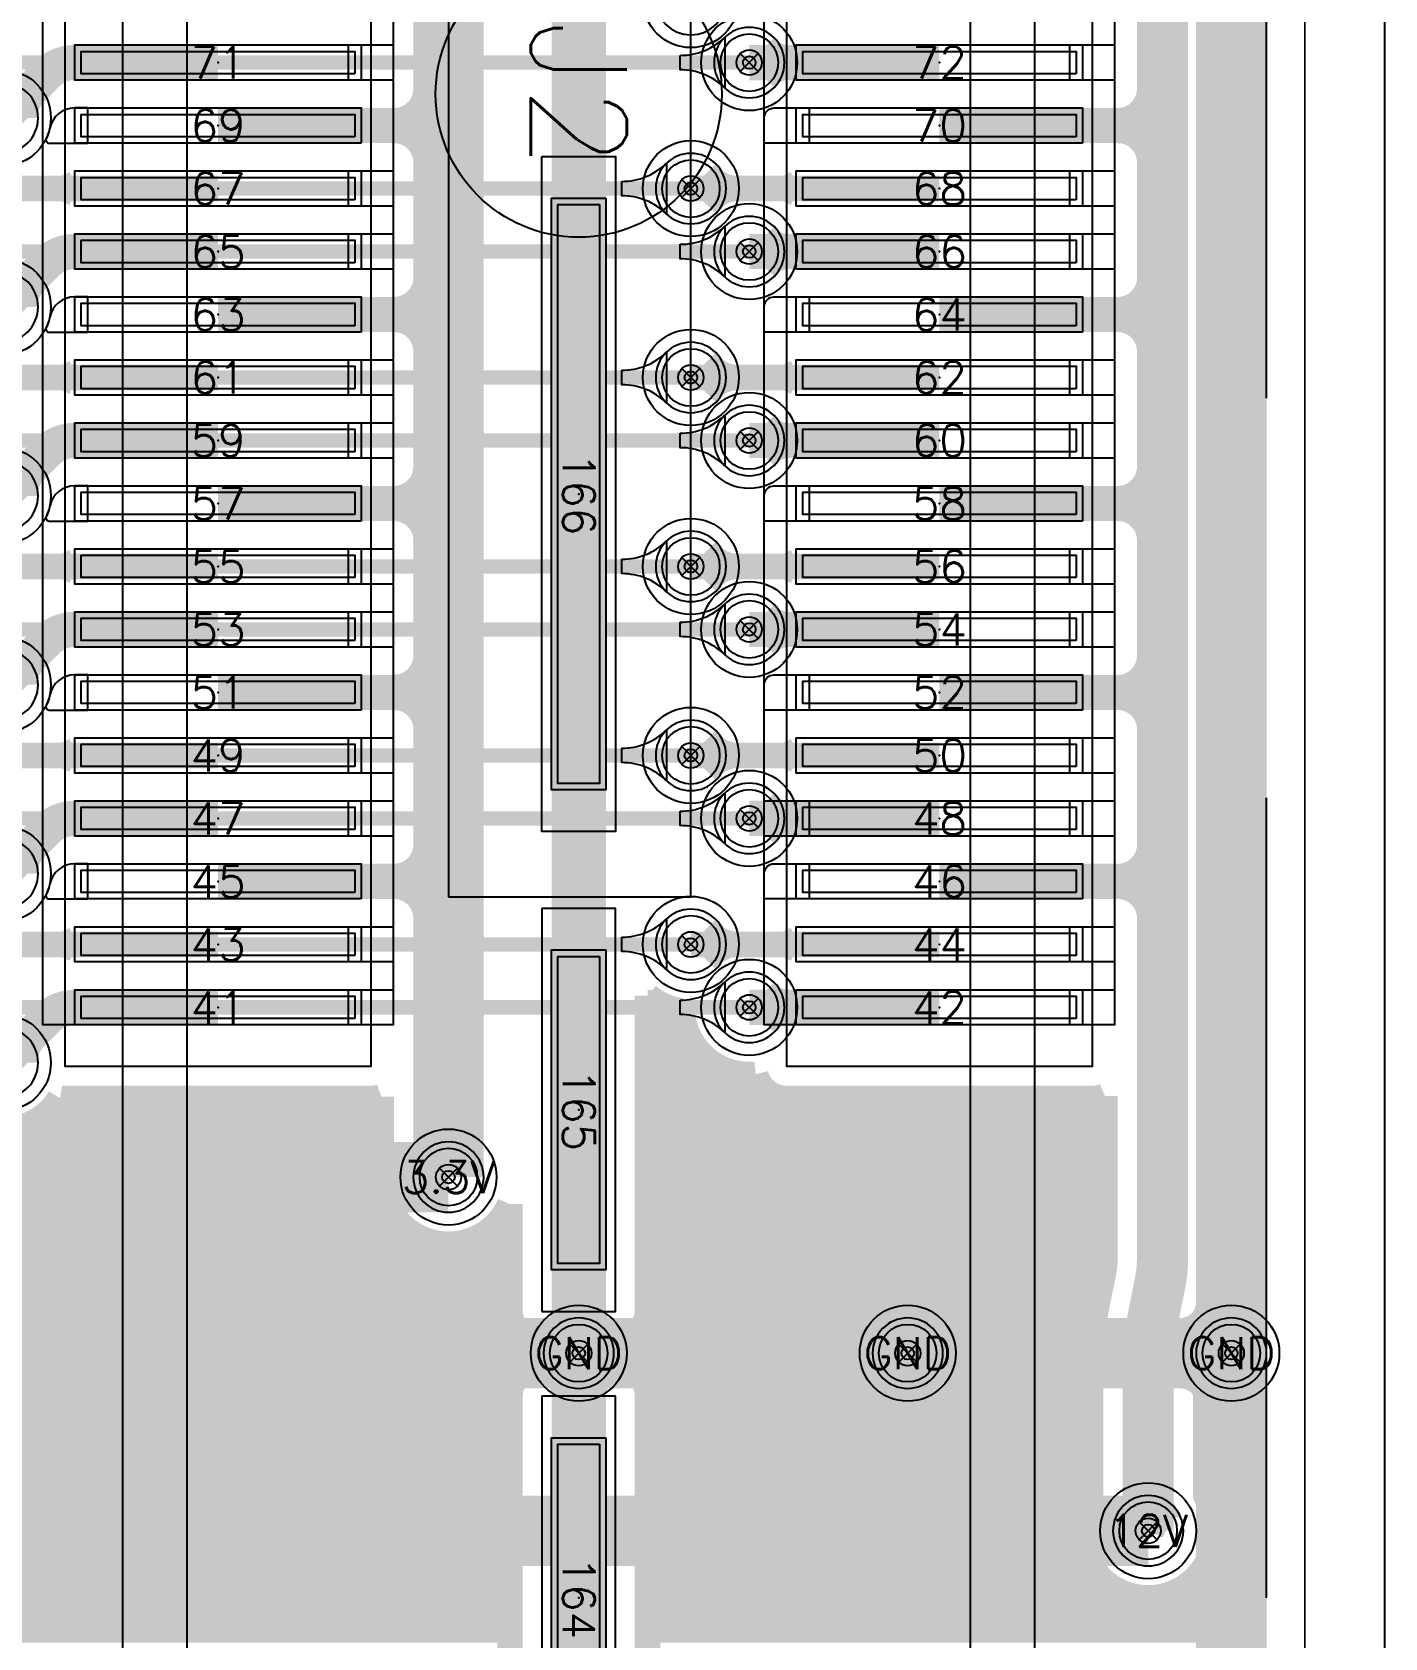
# Model space of a CAD drawing. Header units: inches. Extents: x -0.61 to 6.05, y -1.38 to 3.07.
# Drawn here: x 1.602 to 2.025, y 0.768 to 1.269 of the extents above; entities that cross this region are included whole.
import ezdxf
from ezdxf.enums import TextEntityAlignment as Align

# ---------------------------------------------------------------- set-up
doc = ezdxf.new("R2010")
doc.units = ezdxf.units.IN
doc.header["$MEASUREMENT"] = 0
for name, pattern in [('DASHED2', [0.375, 0.25, -0.125]), ('FILLPOLY', [101, 100, 1]), ('FILLPOLYEX', [101, 100, 1]), ('FILLPOLYIN', [101, 100, 1])]:
    doc.linetypes.add(name, pattern=pattern)
for name, color, linetype in [('COM-FS', 7, 'Continuous'), ('DCP', 2, 'Continuous'), ('FAB', 5, 'Continuous'), ('GE-FS', 5, 'Continuous'), ('GP-FS', 5, 'Continuous'), ('guide_4mil', 7, 'Continuous'), ('HOL', 3, 'Continuous'), ('KO-FS', 7, 'Continuous'), ('LND-FS', 5, 'Continuous'), ('MSK-FS', 6, 'Continuous'), ('NET', 7, 'Continuous'), ('NUM-FS', 7, 'Continuous'), ('PAD-CM', 14, 'Continuous'), ('PCB', 6, 'Continuous'), ('POP-CM', 5, 'Continuous'), ('POP_OUTLINE', 7, 'Continuous'), ('PST-FS', 30, 'Continuous'), ('REF-FS', 7, 'Continuous'), ('scratch', 252, 'DASHED2'), ('STF-01-NS', 30, 'Continuous'), ('TEA-FS', 143, 'Continuous'), ('TEA-NS', 13, 'Continuous'), ('TIE-FS', 5, 'Continuous'), ('TRA-FS', 5, 'Continuous'), ('TRA-NS', 1, 'Continuous'), ('VIA', 7, 'Continuous')]:
    doc.layers.add(name, color=color, linetype=linetype)
doc.styles.get("Standard").update_dxf_attribs({"font": 'romans.shx'})

# ---------------------------------------------------------------- blocks, each defined once
blk = doc.blocks.new('LND-FS-4-D0895-D011')
at = {"layer": 'LND-FS', "linetype": 'Continuous'}
blk.add_lwpolyline([(-0.04475, -0.0055), (0.04475, -0.0055), (0.04475, 0.0055), (-0.04475, 0.0055)], close=True, dxfattribs=at)
blk.add_point((0, 0), dxfattribs=at)
at = {"layer": 'PST-FS', "linetype": 'Continuous'}
blk.add_lwpolyline([(-0.04275, -0.0035), (0.04275, -0.0035), (0.04275, 0.0035), (-0.04275, 0.0035)], close=True, dxfattribs=at)
blk = doc.blocks.new('LND-FS-4-D185-D017')
at = {"layer": 'LND-FS', "linetype": 'Continuous'}
blk.add_lwpolyline([(-0.0925, -0.0085), (0.0925, -0.0085), (0.0925, 0.0085), (-0.0925, 0.0085)], close=True, dxfattribs=at)
blk.add_point((0, 0), dxfattribs=at)
at = {"layer": 'PST-FS', "linetype": 'Continuous'}
blk.add_lwpolyline([(-0.0905, -0.0065), (0.0905, -0.0065), (0.0905, 0.0065), (-0.0905, 0.0065)], close=True, dxfattribs=at)
blk = doc.blocks.new('LND-FS-4-D1-D017')
at = {"layer": 'LND-FS', "linetype": 'Continuous'}
blk.add_lwpolyline([(-0.05, -0.0085), (0.05, -0.0085), (0.05, 0.0085), (-0.05, 0.0085)], close=True, dxfattribs=at)
blk.add_point((0, 0), dxfattribs=at)
at = {"layer": 'PST-FS', "linetype": 'Continuous'}
blk.add_lwpolyline([(-0.048, -0.0065), (0.048, -0.0065), (0.048, 0.0065), (-0.048, 0.0065)], close=True, dxfattribs=at)
blk = doc.blocks.new('PIN-FS-V')
at = {"layer": 'NUM-FS', "linetype": 'Continuous'}
blk.add_attdef('PIN', text='', height=0.03, dxfattribs=at).set_placement((0, 0), align=Align.MIDDLE)
blk = doc.blocks.new('ASP-122953-01-FS')
at = {"layer": 'COM-FS'}
blk.add_lwpolyline([(-1.20625, 0.1425), (1.20625, 0.1425), (1.20625, -0.1425), (-1.20625, -0.1425), (-1.20625, 0.1425)], dxfattribs=at)
blk.add_lwpolyline([(-1.18625, -0.1225), (1.18625, -0.1225), (1.18625, 0.0725), (1.13625, 0.1225), (-1.13625, 0.1225), (-1.18625, 0.0725)], close=True, dxfattribs=at)
at = {"layer": 'DCP'}
blk.add_circle((0, 0), 0.04473, dxfattribs=at)
at = {"layer": 'MSK-FS'}
for points in [[(-0.30393, 0.065), (-0.30393, 0.1605), (0.30393, 0.1605), (0.30393, 0.065)], [(0.0195, -0.0115), (0.0195, 0.0115), (0.2305, 0.0115), (0.2305, -0.0115)], [(0.3805, -0.0115), (0.3805, 0.0115), (0.2545, 0.0115), (0.2545, -0.0115)], [(0.533, -0.0115), (0.533, 0.0115), (0.407, 0.0115), (0.407, -0.0115)], [(-0.30393, -0.1605), (-0.30393, -0.065), (0.30393, -0.065), (0.30393, -0.1605)]]:
    blk.add_lwpolyline(points, close=True, dxfattribs=at)
at = {"layer": 'LND-FS', "xscale": -1}
for name, p, rotation in [('LND-FS-4-D0895-D011', (-0.00984, 0.11275), 90), ('LND-FS-4-D0895-D011', (0.00984, 0.11275), 90), ('LND-FS-4-D0895-D011', (0.02953, 0.11275), 90), ('LND-FS-4-D0895-D011', (0.04921, 0.11275), 90), ('LND-FS-4-D0895-D011', (0.0689, 0.11275), 90), ('LND-FS-4-D0895-D011', (0.08858, 0.11275), 90), ('LND-FS-4-D0895-D011', (0.10827, 0.11275), 90), ('LND-FS-4-D0895-D011', (0.12795, 0.11275), 90), ('LND-FS-4-D0895-D011', (0.14764, 0.11275), 90), ('LND-FS-4-D0895-D011', (0.16732, 0.11275), 90), ('LND-FS-4-D0895-D011', (0.18701, 0.11275), 90), ('LND-FS-4-D0895-D011', (0.20669, 0.11275), 90), ('LND-FS-4-D0895-D011', (0.22638, 0.11275), 90), ('LND-FS-4-D0895-D011', (0.24606, 0.11275), 90), ('LND-FS-4-D0895-D011', (0.26575, 0.11275), 90), ('LND-FS-4-D0895-D011', (0.28543, 0.11275), 90), ('LND-FS-4-D185-D017', (0.125, 0), 180), ('LND-FS-4-D1-D017', (0.3175, 0), 180), ('LND-FS-4-D1-D017', (0.47, 0), 180), ('LND-FS-4-D0895-D011', (-0.00984, -0.11275), 90), ('LND-FS-4-D0895-D011', (0.00984, -0.11275), 90), ('LND-FS-4-D0895-D011', (0.02953, -0.11275), 90), ('LND-FS-4-D0895-D011', (0.04921, -0.11275), 90), ('LND-FS-4-D0895-D011', (0.0689, -0.11275), 90), ('LND-FS-4-D0895-D011', (0.08858, -0.11275), 90), ('LND-FS-4-D0895-D011', (0.10827, -0.11275), 90), ('LND-FS-4-D0895-D011', (0.12795, -0.11275), 90), ('LND-FS-4-D0895-D011', (0.14764, -0.11275), 90), ('LND-FS-4-D0895-D011', (0.16732, -0.11275), 90), ('LND-FS-4-D0895-D011', (0.18701, -0.11275), 90), ('LND-FS-4-D0895-D011', (0.20669, -0.11275), 90), ('LND-FS-4-D0895-D011', (0.22638, -0.11275), 90), ('LND-FS-4-D0895-D011', (0.24606, -0.11275), 90), ('LND-FS-4-D0895-D011', (0.26575, -0.11275), 90), ('LND-FS-4-D0895-D011', (0.28543, -0.11275), 90)]:
    blk.add_blockref(name, p, dxfattribs=dict(at, rotation=rotation))
at = {"layer": 'NUM-FS'}
ref = blk.add_blockref('PIN-FS-V', (0.0689, 0.11275), dxfattribs=dict(at, xscale=-1, rotation=270))
ref.add_attrib('PIN', '64', dxfattribs={"height": 0.01, "rotation": 90}).set_placement((0.0689, 0.11275), align=Align.MIDDLE)
ref = blk.add_blockref('PIN-FS-V', (0.16732, 0.11275), dxfattribs=dict(at, xscale=-1, rotation=270))
ref.add_attrib('PIN', '54', dxfattribs={"height": 0.01, "rotation": 90}).set_placement((0.16732, 0.11275), align=Align.MIDDLE)
ref = blk.add_blockref('PIN-FS-V', (0.26575, 0.11275), dxfattribs=dict(at, xscale=-1, rotation=270))
ref.add_attrib('PIN', '44', dxfattribs={"height": 0.01, "rotation": 90}).set_placement((0.26575, 0.11275), align=Align.MIDDLE)
ref = blk.add_blockref('PIN-FS-V', (-0.00984, 0.11275), dxfattribs=dict(at, xscale=-1, rotation=270))
ref.add_attrib('PIN', '72', dxfattribs={"height": 0.01, "rotation": 90}).set_placement((-0.00984, 0.11275), align=Align.MIDDLE)
ref = blk.add_blockref('PIN-FS-V', (0.00984, 0.11275), dxfattribs=dict(at, xscale=-1, rotation=270))
ref.add_attrib('PIN', '70', dxfattribs={"height": 0.01, "rotation": 90}).set_placement((0.00984, 0.11275), align=Align.MIDDLE)
ref = blk.add_blockref('PIN-FS-V', (0.02953, 0.11275), dxfattribs=dict(at, xscale=-1, rotation=270))
ref.add_attrib('PIN', '68', dxfattribs={"height": 0.01, "rotation": 90}).set_placement((0.02953, 0.11275), align=Align.MIDDLE)
ref = blk.add_blockref('PIN-FS-V', (0.04921, 0.11275), dxfattribs=dict(at, xscale=-1, rotation=270))
ref.add_attrib('PIN', '66', dxfattribs={"height": 0.01, "rotation": 90}).set_placement((0.04921, 0.11275), align=Align.MIDDLE)
ref = blk.add_blockref('PIN-FS-V', (0.08858, 0.11275), dxfattribs=dict(at, xscale=-1, rotation=270))
ref.add_attrib('PIN', '62', dxfattribs={"height": 0.01, "rotation": 90}).set_placement((0.08858, 0.11275), align=Align.MIDDLE)
ref = blk.add_blockref('PIN-FS-V', (0.10827, 0.11275), dxfattribs=dict(at, xscale=-1, rotation=270))
ref.add_attrib('PIN', '60', dxfattribs={"height": 0.01, "rotation": 90}).set_placement((0.10827, 0.11275), align=Align.MIDDLE)
ref = blk.add_blockref('PIN-FS-V', (0.12795, 0.11275), dxfattribs=dict(at, xscale=-1, rotation=270))
ref.add_attrib('PIN', '58', dxfattribs={"height": 0.01, "rotation": 90}).set_placement((0.12795, 0.11275), align=Align.MIDDLE)
ref = blk.add_blockref('PIN-FS-V', (0.14764, 0.11275), dxfattribs=dict(at, xscale=-1, rotation=270))
ref.add_attrib('PIN', '56', dxfattribs={"height": 0.01, "rotation": 90}).set_placement((0.14764, 0.11275), align=Align.MIDDLE)
ref = blk.add_blockref('PIN-FS-V', (0.18701, 0.11275), dxfattribs=dict(at, xscale=-1, rotation=270))
ref.add_attrib('PIN', '52', dxfattribs={"height": 0.01, "rotation": 90}).set_placement((0.18701, 0.11275), align=Align.MIDDLE)
ref = blk.add_blockref('PIN-FS-V', (0.20669, 0.11275), dxfattribs=dict(at, xscale=-1, rotation=270))
ref.add_attrib('PIN', '50', dxfattribs={"height": 0.01, "rotation": 90}).set_placement((0.20669, 0.11275), align=Align.MIDDLE)
ref = blk.add_blockref('PIN-FS-V', (0.22638, 0.11275), dxfattribs=dict(at, xscale=-1, rotation=270))
ref.add_attrib('PIN', '48', dxfattribs={"height": 0.01, "rotation": 90}).set_placement((0.22638, 0.11275), align=Align.MIDDLE)
ref = blk.add_blockref('PIN-FS-V', (0.24606, 0.11275), dxfattribs=dict(at, xscale=-1, rotation=270))
ref.add_attrib('PIN', '46', dxfattribs={"height": 0.01, "rotation": 90}).set_placement((0.24606, 0.11275), align=Align.MIDDLE)
ref = blk.add_blockref('PIN-FS-V', (0.28543, 0.11275), dxfattribs=dict(at, xscale=-1, rotation=270))
ref.add_attrib('PIN', '42', dxfattribs={"height": 0.01, "rotation": 90}).set_placement((0.28543, 0.11275), align=Align.MIDDLE)
ref = blk.add_blockref('PIN-FS-V', (0.125, 0), dxfattribs=dict(at, xscale=-1))
ref.add_attrib('PIN', '166', dxfattribs={"height": 0.01}).set_placement((0.125, 0), align=Align.MIDDLE)
ref = blk.add_blockref('PIN-FS-V', (0.3175, 0), dxfattribs=dict(at, xscale=-1))
ref.add_attrib('PIN', '165', dxfattribs={"height": 0.01}).set_placement((0.3175, 0), align=Align.MIDDLE)
ref = blk.add_blockref('PIN-FS-V', (0.47, 0), dxfattribs=dict(at, xscale=-1))
ref.add_attrib('PIN', '164', dxfattribs={"height": 0.01}).set_placement((0.47, 0), align=Align.MIDDLE)
ref = blk.add_blockref('PIN-FS-V', (-0.00984, -0.11275), dxfattribs=dict(at, xscale=-1, rotation=270))
ref.add_attrib('PIN', '71', dxfattribs={"height": 0.01, "rotation": 90}).set_placement((-0.00984, -0.11275), align=Align.MIDDLE)
ref = blk.add_blockref('PIN-FS-V', (0.00984, -0.11275), dxfattribs=dict(at, xscale=-1, rotation=270))
ref.add_attrib('PIN', '69', dxfattribs={"height": 0.01, "rotation": 90}).set_placement((0.00984, -0.11275), align=Align.MIDDLE)
ref = blk.add_blockref('PIN-FS-V', (0.02953, -0.11275), dxfattribs=dict(at, xscale=-1, rotation=270))
ref.add_attrib('PIN', '67', dxfattribs={"height": 0.01, "rotation": 90}).set_placement((0.02953, -0.11275), align=Align.MIDDLE)
ref = blk.add_blockref('PIN-FS-V', (0.04921, -0.11275), dxfattribs=dict(at, xscale=-1, rotation=270))
ref.add_attrib('PIN', '65', dxfattribs={"height": 0.01, "rotation": 90}).set_placement((0.04921, -0.11275), align=Align.MIDDLE)
ref = blk.add_blockref('PIN-FS-V', (0.0689, -0.11275), dxfattribs=dict(at, xscale=-1, rotation=270))
ref.add_attrib('PIN', '63', dxfattribs={"height": 0.01, "rotation": 90}).set_placement((0.0689, -0.11275), align=Align.MIDDLE)
ref = blk.add_blockref('PIN-FS-V', (0.08858, -0.11275), dxfattribs=dict(at, xscale=-1, rotation=270))
ref.add_attrib('PIN', '61', dxfattribs={"height": 0.01, "rotation": 90}).set_placement((0.08858, -0.11275), align=Align.MIDDLE)
ref = blk.add_blockref('PIN-FS-V', (0.10827, -0.11275), dxfattribs=dict(at, xscale=-1, rotation=270))
ref.add_attrib('PIN', '59', dxfattribs={"height": 0.01, "rotation": 90}).set_placement((0.10827, -0.11275), align=Align.MIDDLE)
ref = blk.add_blockref('PIN-FS-V', (0.12795, -0.11275), dxfattribs=dict(at, xscale=-1, rotation=270))
ref.add_attrib('PIN', '57', dxfattribs={"height": 0.01, "rotation": 90}).set_placement((0.12795, -0.11275), align=Align.MIDDLE)
ref = blk.add_blockref('PIN-FS-V', (0.14764, -0.11275), dxfattribs=dict(at, xscale=-1, rotation=270))
ref.add_attrib('PIN', '55', dxfattribs={"height": 0.01, "rotation": 90}).set_placement((0.14764, -0.11275), align=Align.MIDDLE)
ref = blk.add_blockref('PIN-FS-V', (0.16732, -0.11275), dxfattribs=dict(at, xscale=-1, rotation=270))
ref.add_attrib('PIN', '53', dxfattribs={"height": 0.01, "rotation": 90}).set_placement((0.16732, -0.11275), align=Align.MIDDLE)
ref = blk.add_blockref('PIN-FS-V', (0.18701, -0.11275), dxfattribs=dict(at, xscale=-1, rotation=270))
ref.add_attrib('PIN', '51', dxfattribs={"height": 0.01, "rotation": 90}).set_placement((0.18701, -0.11275), align=Align.MIDDLE)
ref = blk.add_blockref('PIN-FS-V', (0.20669, -0.11275), dxfattribs=dict(at, xscale=-1, rotation=270))
ref.add_attrib('PIN', '49', dxfattribs={"height": 0.01, "rotation": 90}).set_placement((0.20669, -0.11275), align=Align.MIDDLE)
ref = blk.add_blockref('PIN-FS-V', (0.22638, -0.11275), dxfattribs=dict(at, xscale=-1, rotation=270))
ref.add_attrib('PIN', '47', dxfattribs={"height": 0.01, "rotation": 90}).set_placement((0.22638, -0.11275), align=Align.MIDDLE)
ref = blk.add_blockref('PIN-FS-V', (0.24606, -0.11275), dxfattribs=dict(at, xscale=-1, rotation=270))
ref.add_attrib('PIN', '45', dxfattribs={"height": 0.01, "rotation": 90}).set_placement((0.24606, -0.11275), align=Align.MIDDLE)
ref = blk.add_blockref('PIN-FS-V', (0.26575, -0.11275), dxfattribs=dict(at, xscale=-1, rotation=270))
ref.add_attrib('PIN', '43', dxfattribs={"height": 0.01, "rotation": 90}).set_placement((0.26575, -0.11275), align=Align.MIDDLE)
ref = blk.add_blockref('PIN-FS-V', (0.28543, -0.11275), dxfattribs=dict(at, xscale=-1, rotation=270))
ref.add_attrib('PIN', '41', dxfattribs={"height": 0.01, "rotation": 90}).set_placement((0.28543, -0.11275), align=Align.MIDDLE)
at = {"layer": 'REF-FS'}
blk.add_attdef('REF', text='', height=0.03, dxfattribs=at).set_placement((0, 0), align=Align.MIDDLE)
blk = doc.blocks.new('PAD-CM-0-D022')
at = {"layer": 'PAD-CM', "linetype": 'Continuous'}
blk.add_lwpolyline([(-0.011, 0, 1), (0.011, 0, 1)], format="xyb", close=True, dxfattribs=at)
blk.add_point((0, 0), dxfattribs=at)
blk = doc.blocks.new('HOL-D0079')
at = {"layer": 'HOL', "linetype": 'Continuous'}
blk.add_circle((0, 0), 0.00395, dxfattribs=at)
blk = doc.blocks.new('VIA-D0079-D022')
at = {"layer": 'guide_4mil', "linetype": 'Continuous'}
blk.add_circle((0, 0), 0.015, dxfattribs=at)
at = {"layer": 'HOL', "linetype": 'Continuous'}
blk.add_blockref('HOL-D0079', (0, 0), dxfattribs=at)
at = {"layer": 'PAD-CM', "linetype": 'Continuous'}
blk.add_blockref('PAD-CM-0-D022', (0, 0), dxfattribs=at)
at = {"layer": 'NET', "linetype": 'Continuous'}
blk.add_attdef('NET', text='', height=0.02, dxfattribs=at).set_placement((0, 0), align=Align.MIDDLE)
blk = doc.blocks.new('TEA-FS-D007-90D-D008-D011')
at = {"layer": 'TEA-FS', "const_width": 0.008}
for points in [[(0.00495, 0.00495), (0.00668, 0.00322, 0.198912), (0.01446, 0)], [(0.00495, -0.00495), (0.00668, -0.00322, -0.198912), (0.01446, 0)]]:
    blk.add_lwpolyline(points, format="xyb", dxfattribs=at)
blk = doc.blocks.new('TEA-FS-D0055-90D-D011-D011')
at = {"layer": 'TEA-FS', "const_width": 0.011}
for points in [[(0.00389, 0.00389), (0.00456, 0.00322, 0.198912), (0.01233, 0)], [(0.00389, -0.00389), (0.00456, -0.00322, -0.198912), (0.01233, 0)]]:
    blk.add_lwpolyline(points, format="xyb", dxfattribs=at)
blk = doc.blocks.new('TEA-FS-D00165-50D-D008-D0056')
at = {"layer": 'TEA-FS', "const_width": 0.008}
for points in [[(0.0007, 0.0015), (0.00278, 0.00053, 0.109518), (0.00517, 0)], [(0.0007, -0.0015), (0.00278, -0.00053, -0.109518), (0.00517, 0)]]:
    blk.add_lwpolyline(points, format="xyb", dxfattribs=at)
blk = doc.blocks.new('EXT_10')
at = {"layer": 'TRA-FS'}
blk.add_lwpolyline([(0, 0.0055), (0.014, 0.0055), (0.014, -0.0055), (0, -0.0055)], close=True, dxfattribs=at)
blk = doc.blocks.new('EXT_9')
at = {"layer": 'TRA-FS'}
blk.add_lwpolyline([(0.004, -0.0055), (-0.01, -0.0055), (-0.01, 0.0025, -0.414214), (-0.007, 0.0055), (0.004, 0.0055)], format="xyb", close=True, dxfattribs=at)
blk = doc.blocks.new('EXT_SMALL2')
at = {"layer": 'TRA-FS'}
blk.add_lwpolyline([(0.004, 0.0055), (-0.00005, 0.0055, 0.352856), (-0.00786, -0.0008, -0.057755), (-0.00898, -0.00407, 0.551341), (-0.00808, -0.0055), (0.004, -0.0055)], format="xyb", close=True, dxfattribs=at)
blk = doc.blocks.new('TEA-FS-D003-50D-D016-D011')
at = {"layer": 'TEA-FS', "const_width": 0.016}
for points in [[(0.00127, 0.00272), (0.00489, 0.00103, 0.109518), (0.00954, 0)], [(0.00127, -0.00272), (0.00489, -0.00103, -0.109518), (0.00954, 0)]]:
    blk.add_lwpolyline(points, format="xyb", dxfattribs=at)
blk = doc.blocks.new('TBL-SYM12')
for p, q in [((-0.354, -0.354), (0.354, 0.354)), ((-0.354, 0.354), (0.354, -0.354))]:
    blk.add_line(p, q)
blk.add_circle((0, 0), 0.25)

msp = doc.modelspace()

# ---------------------------------------------------------------- linework, layer by layer
at = {"layer": 'GE-FS', "const_width": 0.008}
msp.add_lwpolyline([(1.97, 2.484, -0.414214), (1.984, 2.47), (1.984, 0.03, -0.414214), (1.97, 0.016), (0.03, 0.016, -0.414214), (0.016, 0.03), (0.016, 2.47, -0.414214), (0.03, 2.484)], format="xyb", close=True, dxfattribs=at)
for points in [[(1.57313, 0.95413, 0.895044), (1.61083, 0.93621, 0.041935), (1.6125, 0.93607), (1.708, 0.93607, 0.083619), (1.71128, 0.93662), (1.71128, 0.91152, 0.811741), (1.7515, 0.90307), (1.7515, 0.8695, 0.414214), (1.7615, 0.8595), (1.7845, 0.8595, 0.414214), (1.7945, 0.8695), (1.7945, 0.96821, 0.143819), (1.80533, 0.96343, 0.426286), (1.82829, 0.94366, 0.344742), (1.838, 0.93607), (1.9335, 0.93607, 0.103244), (1.9375, 0.9369), (1.9375, 0.88625, -0.049673), (1.93707, 0.88191), (1.93414, 0.86735, 0.049673), (1.933, 0.85591), (1.933, 0.81207), (1.93197, 0.80986, 1.245974), (1.972, 0.80098, 0.109518), (1.97003, 0.80986), (1.969, 0.81207), (1.969, 0.85591, -0.049673), (1.96943, 0.86025), (1.97236, 0.87481, 0.049673), (1.9735, 0.88625), (1.9735, 1.55409, 0.035717)], [(1.7945, 0.74418), (1.7945, 0.843, 0.414214), (1.7845, 0.853), (1.7615, 0.853, 0.414214), (1.7515, 0.843), (1.7515, 0.717, 0.414214)]]:
    msp.add_lwpolyline(points, format="xyb", dxfattribs=at)
at = {"layer": 'GP-FS', "const_width": 0.008}
for points in [[(1.9735, 1.267), (1.984, 1.267)], [(1.9735, 1.26), (1.984, 1.26)], [(1.9735, 1.253), (1.984, 1.253)], [(1.9735, 1.246), (1.984, 1.246)], [(1.9735, 1.239), (1.984, 1.239)], [(1.9735, 1.232), (1.984, 1.232)], [(1.9735, 1.225), (1.984, 1.225)], [(1.9735, 1.218), (1.984, 1.218)], [(1.9735, 1.211), (1.984, 1.211)], [(1.9735, 1.204), (1.984, 1.204)], [(1.9735, 1.197), (1.984, 1.197)], [(1.9735, 1.19), (1.984, 1.19)], [(1.9735, 1.183), (1.984, 1.183)], [(1.9735, 1.176), (1.984, 1.176)], [(1.9735, 1.169), (1.984, 1.169)], [(1.9735, 1.162), (1.984, 1.162)], [(1.9735, 1.155), (1.984, 1.155)], [(1.9735, 1.148), (1.984, 1.148)], [(1.9735, 1.141), (1.984, 1.141)], [(1.9735, 1.134), (1.984, 1.134)], [(1.9735, 1.127), (1.984, 1.127)], [(1.9735, 1.12), (1.984, 1.12)], [(1.9735, 1.113), (1.984, 1.113)], [(1.9735, 1.106), (1.984, 1.106)], [(1.9735, 1.099), (1.984, 1.099)], [(1.9735, 1.092), (1.984, 1.092)], [(1.9735, 1.085), (1.984, 1.085)], [(1.9735, 1.078), (1.984, 1.078)], [(1.9735, 1.071), (1.984, 1.071)], [(1.9735, 1.064), (1.984, 1.064)], [(1.9735, 1.057), (1.984, 1.057)], [(1.9735, 1.05), (1.984, 1.05)], [(1.9735, 1.043), (1.984, 1.043)], [(1.9735, 1.036), (1.984, 1.036)], [(1.9735, 1.029), (1.984, 1.029)], [(1.9735, 1.022), (1.984, 1.022)], [(1.9735, 1.015), (1.984, 1.015)], [(1.9735, 1.008), (1.984, 1.008)], [(1.9735, 1.001), (1.984, 1.001)], [(1.9735, 0.994), (1.984, 0.994)], [(1.9735, 0.987), (1.984, 0.987)], [(1.9735, 0.98), (1.984, 0.98)], [(1.9735, 0.973), (1.984, 0.973)], [(1.7945, 0.966), (1.79767, 0.966)], [(1.9735, 0.966), (1.984, 0.966)], [(1.7945, 0.959), (1.80605, 0.959)], [(1.9735, 0.959), (1.984, 0.959)], [(1.7945, 0.952), (1.80947, 0.952)], [(1.9735, 0.952), (1.984, 0.952)], [(1.7945, 0.945), (1.81867, 0.945)], [(1.9735, 0.945), (1.984, 0.945)], [(1.7945, 0.938), (1.83209, 0.938)], [(1.9735, 0.938), (1.984, 0.938)], [(1.60626, 0.931), (1.71128, 0.931)], [(1.7945, 0.931), (1.9375, 0.931)], [(1.9735, 0.931), (1.984, 0.931)], [(0.33272, 0.924), (1.71128, 0.924)], [(1.7945, 0.924), (1.9375, 0.924)], [(1.9735, 0.924), (1.984, 0.924)], [(0.3361, 0.917), (1.71128, 0.917)], [(1.7945, 0.917), (1.9375, 0.917)], [(1.9735, 0.917), (1.984, 0.917)], [(0.33677, 0.91), (1.71133, 0.91)], [(1.7945, 0.91), (1.9375, 0.91)], [(1.9735, 0.91), (1.984, 0.91)], [(0.33502, 0.903), (1.71308, 0.903)], [(1.7945, 0.903), (1.9375, 0.903)], [(1.9735, 0.903), (1.984, 0.903)], [(0.32997, 0.896), (1.71813, 0.896)], [(1.74642, 0.896), (1.7515, 0.896)], [(1.7945, 0.896), (1.9375, 0.896)], [(1.9735, 0.896), (1.984, 0.896)], [(0.016, 0.889), (1.7515, 0.889)], [(1.7945, 0.889), (1.9375, 0.889)], [(1.9735, 0.889), (1.984, 0.889)], [(0.016, 0.882), (1.7515, 0.882)], [(1.7945, 0.882), (1.93709, 0.882)], [(1.97334, 0.882), (1.984, 0.882)], [(0.016, 0.875), (1.7515, 0.875)], [(1.7945, 0.875), (1.93568, 0.875)], [(1.9724, 0.875), (1.984, 0.875)], [(0.016, 0.868), (1.75161, 0.868)], [(1.79439, 0.868), (1.93427, 0.868)], [(1.97099, 0.868), (1.984, 0.868)], [(0.016, 0.861), (1.75623, 0.861)], [(1.78977, 0.861), (1.93322, 0.861)], [(1.96958, 0.861), (1.984, 0.861)], [(0.016, 0.854), (1.933, 0.854)], [(1.969, 0.854), (1.984, 0.854)], [(0.016, 0.847), (1.75233, 0.847)], [(1.79367, 0.847), (1.933, 0.847)], [(1.969, 0.847), (1.984, 0.847)], [(0.016, 0.84), (1.7515, 0.84)], [(1.7945, 0.84), (1.933, 0.84)], [(1.969, 0.84), (1.984, 0.84)], [(0.016, 0.833), (1.7515, 0.833)], [(1.7945, 0.833), (1.933, 0.833)], [(1.969, 0.833), (1.984, 0.833)], [(0.016, 0.826), (1.7515, 0.826)], [(1.7945, 0.826), (1.933, 0.826)], [(1.969, 0.826), (1.984, 0.826)], [(0.016, 0.819), (1.7515, 0.819)], [(1.7945, 0.819), (1.933, 0.819)], [(1.969, 0.819), (1.984, 0.819)], [(0.016, 0.812), (1.7515, 0.812)], [(1.7945, 0.812), (1.93297, 0.812)], [(1.96903, 0.812), (1.984, 0.812)], [(0.016, 0.805), (1.7515, 0.805)], [(1.7945, 0.805), (1.93039, 0.805)], [(1.97161, 0.805), (1.984, 0.805)], [(0.016, 0.798), (1.7515, 0.798)], [(1.7945, 0.798), (1.93021, 0.798)], [(1.97179, 0.798), (1.984, 0.798)], [(0.016, 0.791), (1.7515, 0.791)], [(1.7945, 0.791), (1.93252, 0.791)], [(1.96948, 0.791), (1.984, 0.791)], [(0.016, 0.784), (1.7515, 0.784)], [(1.7945, 0.784), (1.93864, 0.784)], [(1.96336, 0.784), (1.984, 0.784)], [(0.016, 0.777), (1.7515, 0.777)], [(1.7945, 0.777), (1.984, 0.777)], [(0.016, 0.77), (1.7515, 0.77)], [(1.7945, 0.77), (1.984, 0.77)]]:
    msp.add_lwpolyline(points, dxfattribs=at)
at = {"layer": 'KO-FS'}
for points in [[(1.6055, 1.54093), (1.715, 1.54093), (1.715, 0.95907), (1.6055, 0.95907)], [(1.831, 1.54093), (1.9405, 1.54093), (1.9405, 0.95907), (1.831, 0.95907)], [(1.73228, 0.99914), (1.80805, 0.99914), (1.80805, 1.51575), (1.73228, 1.51575)]]:
    msp.add_lwpolyline(points, close=True, dxfattribs=at)
at = {"layer": 'PCB', "const_width": 0.0005}
msp.add_lwpolyline([(2, 0.03), (2, 2.47, 0.414214), (1.97, 2.5), (0.03, 2.5, 0.414214), (0, 2.47), (0, 0.03, 0.414214), (0.03, 0), (1.97, 0, 0.414214)], format="xyb", close=True, dxfattribs=at)
at = {"layer": 'POP-CM', "linetype": 'FILLPOLYIN'}
for centre in [(1.8263, 1.25984), (1.80805, 1.22047), (1.8263, 1.20079), (1.80805, 1.16142), (1.8263, 1.14173), (1.80805, 1.10236), (1.8263, 1.08268), (1.80805, 1.04331), (1.8263, 1.02362), (1.80805, 0.98425), (1.8263, 0.96457), (1.73228, 0.91152), (1.773, 0.85648), (1.87584, 0.85648), (1.977, 0.85648), (1.951, 0.80098)]:
    msp.add_circle(centre, 0.009, dxfattribs=at)
at = {"layer": 'POP_OUTLINE', "linetype": 'FILLPOLYEX'}
msp.add_lwpolyline([(2.025, 0.03), (2.025, 2.47, 0.414214), (1.97, 2.525), (0.03, 2.525, 0.414214), (-0.025, 2.47), (-0.025, 0.03, 0.414214), (0.03, -0.025), (1.97, -0.025, 0.414214)], format="xyb", close=True, dxfattribs=at)
at = {"layer": 'scratch'}
msp.add_lwpolyline([(1.988, 0.03), (1.988, 2.47, 0.414214), (1.97, 2.488), (0.03, 2.488, 0.414214), (0.012, 2.47), (0.012, 0.03, 0.414214), (0.03, 0.012), (1.97, 0.012, 0.414214)], format="xyb", close=True, dxfattribs=at)
at = {"layer": 'STF-01-NS', "const_width": 0.0005}
msp.add_lwpolyline([(1.543, 2.8), (2, 2.8), (2, -0.3), (1.543, -0.3)], close=True, dxfattribs=at)
at = {"layer": 'TEA-FS', "const_width": 0.006}
for points in [[(1.71528, 1.24266, 0.414214), (1.72428, 1.25166, 0.414214)], [(1.9415, 1.24266, 0.414214), (1.9505, 1.25166, 0.414214)], [(1.71528, 1.23766, -0.414214), (1.72428, 1.22866, -0.414214)], [(1.9415, 1.23766, -0.414214), (1.9505, 1.22866, -0.414214)], [(1.71528, 1.1836, 0.414214), (1.72428, 1.1926, 0.414214)], [(1.9415, 1.1836, 0.414214), (1.9505, 1.1926, 0.414214)], [(1.71528, 1.1786, -0.414214), (1.72428, 1.1696, -0.414214)], [(1.9415, 1.1786, -0.414214), (1.9505, 1.1696, -0.414214)], [(1.71528, 1.12455, 0.414214), (1.72428, 1.13355, 0.414214)], [(1.9415, 1.12455, 0.414214), (1.9505, 1.13355, 0.414214)], [(1.71528, 1.11955, -0.414214), (1.72428, 1.11055, -0.414214)], [(1.9415, 1.11955, -0.414214), (1.9505, 1.11055, -0.414214)], [(1.71528, 1.06549, 0.414214), (1.72428, 1.07449, 0.414214)], [(1.9415, 1.06549, 0.414214), (1.9505, 1.07449, 0.414214)], [(1.71528, 1.06049, -0.414214), (1.72428, 1.05149, -0.414214)], [(1.9415, 1.06049, -0.414214), (1.9505, 1.05149, -0.414214)], [(1.71528, 1.00644, 0.414214), (1.72428, 1.01544, 0.414214)], [(1.9415, 1.00644, 0.414214), (1.9505, 1.01544, 0.414214)], [(1.71528, 1.00144, -0.414214), (1.72428, 0.99244, -0.414214)], [(1.9415, 1.00144, -0.414214), (1.9505, 0.99244, -0.414214)]]:
    msp.add_lwpolyline(points, format="xyb", dxfattribs=at)
at = {"layer": 'TEA-NS', "linetype": 'FILLPOLY'}
for points in [[(1.80471, 1.26209, 0.194976), (1.81864, 1.26774), (1.81864, 1.25195, 0.194976), (1.80471, 1.25759)], [(1.78647, 1.22272, 0.194976), (1.80039, 1.22837), (1.80039, 1.21258, 0.194976), (1.78647, 1.21822)], [(1.80471, 1.20304, 0.194976), (1.81864, 1.20868), (1.81864, 1.19289, 0.194976), (1.80471, 1.19854)], [(1.78647, 1.16367, 0.194976), (1.80039, 1.16931), (1.80039, 1.15352, 0.194976), (1.78647, 1.15917)], [(1.80471, 1.14398, 0.194976), (1.81864, 1.14963), (1.81864, 1.13384, 0.194976), (1.80471, 1.13948)], [(1.78647, 1.10461, 0.194976), (1.80039, 1.11026), (1.80039, 1.09447, 0.194976), (1.78647, 1.10011)], [(1.80471, 1.08493, 0.194976), (1.81864, 1.09057), (1.81864, 1.07478, 0.194976), (1.80471, 1.08043)], [(1.78647, 1.04556, 0.194976), (1.80039, 1.0512), (1.80039, 1.03541, 0.194976), (1.78647, 1.04106)], [(1.80471, 1.02587, 0.194976), (1.81864, 1.03152), (1.81864, 1.01573, 0.194976), (1.80471, 1.02137)], [(1.78647, 0.9865, 0.194976), (1.80039, 0.99215), (1.80039, 0.97636, 0.194976), (1.78647, 0.982)], [(1.80471, 0.96682, 0.194976), (1.81864, 0.97246), (1.81864, 0.95667, 0.194976), (1.80471, 0.96232)]]:
    msp.add_lwpolyline(points, format="xyb", close=True, dxfattribs=at)
at = {"layer": 'TEA-NS', "const_width": 0.006}
for points in [[(1.961, 0.86448, 0.414214), (1.969, 0.87248)], [(1.961, 0.84848, -0.414214), (1.969, 0.84048)]]:
    msp.add_lwpolyline(points, format="xyb", dxfattribs=at)
at = {"layer": 'TIE-FS', "const_width": 0.017}
msp.add_lwpolyline([(1.773, 2.43207), (1.773, 0.05381)], dxfattribs=at)
at = {"layer": 'TIE-FS', "const_width": 0.006}
for points in [[(1.76751, 0.86976, -1), (1.75249, 0.86976)], [(1.77849, 0.86976, 1), (1.79351, 0.86976)], [(1.76751, 0.8432, 1), (1.75249, 0.8432)], [(1.77849, 0.8432, -1), (1.79351, 0.8432)]]:
    msp.add_lwpolyline(points, format="xyb", dxfattribs=at)
at = {"layer": 'TRA-FS'}
for points, const_width in [([(1.73228, 2.35885), (1.73228, 0.91152)], 0.022), ([(1.8263, 1.25984), (1.88575, 1.25984)], 0.011), ([(1.66025, 1.24016), (1.73228, 1.24016)], 0.011), ([(1.88575, 1.24016), (1.956, 1.24016)], 0.011), ([(1.80805, 1.22047), (1.88575, 1.22047)], 0.008), ([(1.8263, 1.20079), (1.88575, 1.20079)], 0.011), ([(1.66025, 1.1811), (1.73228, 1.1811)], 0.011), ([(1.88575, 1.1811), (1.956, 1.1811)], 0.011), ([(1.80805, 1.16142), (1.88575, 1.16142)], 0.008), ([(1.8263, 1.14173), (1.88575, 1.14173)], 0.011), ([(1.66025, 1.12205), (1.73228, 1.12205)], 0.011), ([(1.88575, 1.12205), (1.956, 1.12205)], 0.011), ([(1.80805, 1.10236), (1.88575, 1.10236)], 0.008), ([(1.8263, 1.08268), (1.88575, 1.08268)], 0.011), ([(1.66025, 1.06299), (1.73228, 1.06299)], 0.011), ([(1.88575, 1.06299), (1.956, 1.06299)], 0.011), ([(1.80805, 1.04331), (1.88575, 1.04331)], 0.008), ([(1.8263, 1.02362), (1.88575, 1.02362)], 0.011), ([(1.66025, 1.00394), (1.73228, 1.00394)], 0.011), ([(1.88575, 1.00394), (1.956, 1.00394)], 0.011), ([(1.80805, 0.98425), (1.88575, 0.98425)], 0.008), ([(1.8263, 0.96457), (1.88575, 0.96457)], 0.011)]:
    msp.add_lwpolyline(points, dxfattribs=dict(at, const_width=const_width))
for points, const_width in [([(1.951, 0.80098), (1.951, 0.81052), (1.951, 0.85591, -0.049673), (1.95179, 0.8638), (1.95471, 0.87836, 0.049673), (1.9555, 0.88625), (1.9555, 1.55409, 0.035717), (1.95509, 1.55979), (1.95236, 1.57881), (1.951, 1.58825)], 0.016), ([(1.66025, 1.22047), (1.65508, 1.22047), (1.59251, 1.22047, 0.119528), (1.58151, 1.21781), (1.5675, 1.21059)], 0.008), ([(1.66025, 1.16142), (1.65508, 1.16142), (1.59251, 1.16142, 0.119528), (1.58151, 1.15875), (1.5675, 1.15153)], 0.008), ([(1.66025, 1.10236), (1.65508, 1.10236), (1.59251, 1.10236, 0.119528), (1.58151, 1.0997), (1.5675, 1.09248)], 0.008), ([(1.66025, 1.04331), (1.65508, 1.04331), (1.59251, 1.04331, 0.119528), (1.58151, 1.04064), (1.5675, 1.03342)], 0.008), ([(1.66025, 0.98425), (1.65508, 0.98425), (1.59251, 0.98425, 0.119528), (1.58151, 0.98159), (1.5675, 0.97437)], 0.008)]:
    msp.add_lwpolyline(points, format="xyb", dxfattribs=dict(at, const_width=const_width))
at = {"layer": 'TRA-FS', "linetype": 'Continuous', "const_width": 0.011}
for points in [[(1.66025, 1.25984), (1.61525, 1.25984, 0.198888), (1.60676, 1.25632), (1.59298, 1.24254)], [(1.66025, 1.20079), (1.61525, 1.20078, 0.198888), (1.60676, 1.19727), (1.59298, 1.18349)], [(1.66025, 1.14173), (1.61525, 1.14173, 0.198888), (1.60676, 1.13821), (1.59298, 1.12443)], [(1.66025, 1.08268), (1.61525, 1.08267, 0.198888), (1.60676, 1.07916), (1.59298, 1.06538)], [(1.66025, 1.02362), (1.61525, 1.02362, 0.198888), (1.60676, 1.0201), (1.59298, 1.00632)], [(1.66025, 0.96457), (1.61525, 0.96456, 0.198888), (1.60676, 0.96105), (1.59298, 0.94727)]]:
    msp.add_lwpolyline(points, format="xyb", dxfattribs=at)
at = {"layer": 'TRA-FS'}
msp.add_lwpolyline([(1.9265, 0.97007), (1.9405, 0.97007), (1.9405, 0.95907), (1.9265, 0.95907)], close=True, dxfattribs=at)
at = {"layer": 'TRA-NS', "ltscale": 0.5, "const_width": 0.022}
msp.add_lwpolyline([(0.023, 2.459), (0.023, 0.041, 0.414214), (0.041, 0.023), (1.959, 0.023, 0.414214), (1.977, 0.041), (1.977, 2.459, 0.414214), (1.959, 2.477), (0.041, 2.477, 0.414214)], format="xyb", close=True, dxfattribs=at)
at = {"layer": 'TRA-NS'}
for points, const_width in [([(1.951, 2.35885), (1.78883, 2.35885, -0.198912), (1.76762, 2.36764), (1.74966, 2.38559, 0.198912), (1.72845, 2.39438), (0.31881, 2.39438, 0.198912), (0.2976, 2.38559), (0.29257, 2.38056, 0.198912), (0.28378, 2.35935), (0.28378, 0.84545, 0.198912), (0.29257, 0.82424), (0.30704, 0.80977, 0.198912), (0.32825, 0.80098), (1.951, 0.80098)], 0.022), ([(0.3535, 1.25991), (0.40698, 1.25991, -0.198912), (0.41547, 1.2564), (0.41696, 1.25491, 0.198912), (0.42544, 1.25139), (0.43192, 1.25139, 0.131652), (0.43792, 1.253), (0.44279, 1.25581, -0.131652), (0.44879, 1.25742), (1.54871, 1.25742, -0.143557), (1.55518, 1.25552), (1.55866, 1.25329, 0.143557), (1.56514, 1.25139), (1.57081, 1.25139, 0.198912), (1.57929, 1.25491), (1.58071, 1.25633, -0.198912), (1.5892, 1.25984), (1.8263, 1.25984)], 0.0045), ([(1.80805, 1.22047), (1.58979, 1.22047, -0.198912), (1.58131, 1.22399), (1.57929, 1.22601, 0.198912), (1.57081, 1.22952), (0.42544, 1.22952, 0.198912), (0.41696, 1.22601), (0.41501, 1.22405, -0.198912), (0.40652, 1.22054), (0.3535, 1.22054)], 0.0045), ([(0.3535, 1.20086), (0.40698, 1.20086, -0.198912), (0.41547, 1.19734), (0.41696, 1.19585, 0.198912), (0.42544, 1.19234), (0.43192, 1.19234, 0.131652), (0.43792, 1.19394), (0.44279, 1.19675, -0.131652), (0.44879, 1.19836), (1.54871, 1.19836, -0.143557), (1.55518, 1.19646), (1.55866, 1.19423, 0.143557), (1.56514, 1.19234), (1.57081, 1.19234, 0.198912), (1.57929, 1.19585), (1.58071, 1.19727, -0.198912), (1.5892, 1.20079), (1.8263, 1.20079)], 0.0045), ([(1.80805, 1.16142), (1.58979, 1.16142, -0.198912), (1.58131, 1.16493), (1.57929, 1.16695, 0.198912), (1.57081, 1.17047), (0.42544, 1.17047, 0.198912), (0.41696, 1.16695), (0.41501, 1.165, -0.198912), (0.40652, 1.16149), (0.3535, 1.16149)], 0.0045), ([(0.3535, 1.1418), (0.40698, 1.1418, -0.198912), (0.41547, 1.13829), (0.41696, 1.1368, 0.198912), (0.42544, 1.13328), (0.43192, 1.13328, 0.131652), (0.43792, 1.13489), (0.44279, 1.1377, -0.131652), (0.44879, 1.13931), (1.54871, 1.13931, -0.143557), (1.55518, 1.13741), (1.55866, 1.13518, 0.143557), (1.56514, 1.13328), (1.57081, 1.13328, 0.198912), (1.57929, 1.1368), (1.58071, 1.13822, -0.198912), (1.5892, 1.14173), (1.8263, 1.14173)], 0.0045), ([(1.80805, 1.10236), (1.58979, 1.10236, -0.198912), (1.58131, 1.10588), (1.57929, 1.1079, 0.198912), (1.57081, 1.11141), (0.42544, 1.11141, 0.198912), (0.41696, 1.1079), (0.41501, 1.10594, -0.198912), (0.40652, 1.10243), (0.3535, 1.10243)], 0.0045), ([(0.3535, 1.08275), (0.40698, 1.08275, -0.198912), (0.41547, 1.07923), (0.41696, 1.07774, 0.198912), (0.42544, 1.07423), (0.43192, 1.07423, 0.131652), (0.43792, 1.07583), (0.44279, 1.07864, -0.131652), (0.44879, 1.08025), (1.54871, 1.08025, -0.143557), (1.55518, 1.07835), (1.55866, 1.07612, 0.143557), (1.56514, 1.07423), (1.57081, 1.07423, 0.198912), (1.57929, 1.07774), (1.58071, 1.07916, -0.198912), (1.5892, 1.08268), (1.8263, 1.08268)], 0.0045), ([(1.80805, 1.04331), (1.58979, 1.04331, -0.198912), (1.58131, 1.04682), (1.57929, 1.04884, 0.198912), (1.57081, 1.05236), (0.42544, 1.05236, 0.198912), (0.41696, 1.04884), (0.41501, 1.04689, -0.198912), (0.40652, 1.04337), (0.3535, 1.04337)], 0.0045), ([(0.3535, 1.02369), (0.40698, 1.02369, -0.198912), (0.41547, 1.02018), (0.41696, 1.01869, 0.198912), (0.42544, 1.01517), (0.43192, 1.01517, 0.131652), (0.43792, 1.01678), (0.44279, 1.01959, -0.131652), (0.44879, 1.0212), (1.54871, 1.0212, -0.143557), (1.55518, 1.0193), (1.55866, 1.01707, 0.143557), (1.56514, 1.01517), (1.57081, 1.01517, 0.198912), (1.57929, 1.01869), (1.58071, 1.02011, -0.198912), (1.5892, 1.02362), (1.8263, 1.02362)], 0.0045), ([(1.80805, 0.98425), (1.58979, 0.98425, -0.198912), (1.58131, 0.98777), (1.57929, 0.98979, 0.198912), (1.57081, 0.9933), (0.42544, 0.9933, 0.198912), (0.41696, 0.98979), (0.41501, 0.98783, -0.198912), (0.40652, 0.98432), (0.3535, 0.98432)], 0.0045), ([(0.3535, 0.96464), (0.40698, 0.96464, -0.198912), (0.41547, 0.96112), (0.41696, 0.95963, 0.198912), (0.42544, 0.95612), (0.43192, 0.95612, 0.131652), (0.43792, 0.95772), (0.44279, 0.96053, -0.131652), (0.44879, 0.96214), (1.54871, 0.96214, -0.143557), (1.55518, 0.96024), (1.55866, 0.95801, 0.143557), (1.56514, 0.95612), (1.57081, 0.95612, 0.198912), (1.57929, 0.95963), (1.58071, 0.96105, -0.198912), (1.5892, 0.96457), (1.8263, 0.96457)], 0.0045)]:
    msp.add_lwpolyline(points, format="xyb", dxfattribs=dict(at, const_width=const_width))
at = {"layer": 'TRA-NS', "const_width": 0.022}
for points in [[(0.31583, 0.91152), (1.73228, 0.91152)], [(0.31583, 0.85648), (1.773, 0.85648)], [(1.773, 0.85648), (1.977, 0.85648)]]:
    msp.add_lwpolyline(points, dxfattribs=at)

# ---------------------------------------------------------------- block references
at = {"layer": 'COM-FS', "rotation": 270}
msp.add_blockref('ASP-122953-01-FS', (1.773, 1.25), dxfattribs=at).add_auto_attribs({'REF': 'J2'})
at = {"layer": 'FAB', "xscale": 0.0079, "yscale": 0.0079, "zscale": 0.0079}
for p in [(1.8263, 1.25984), (1.80805, 1.22047), (1.8263, 1.20079), (1.80805, 1.16142), (1.8263, 1.14173), (1.80805, 1.10236), (1.8263, 1.08268), (1.80805, 1.04331), (1.8263, 1.02362), (1.80805, 0.98425), (1.8263, 0.96457), (1.73228, 0.91152), (1.773, 0.85648), (1.87584, 0.85648), (1.977, 0.85648), (1.951, 0.80098)]:
    msp.add_blockref('TBL-SYM12', p, dxfattribs=at)
at = {"layer": 'TEA-FS'}
for name, p in [('TEA-FS-D0055-90D-D011-D011', (1.8263, 1.25984)), ('TEA-FS-D007-90D-D008-D011', (1.80805, 1.22047)), ('TEA-FS-D0055-90D-D011-D011', (1.8263, 1.20079)), ('TEA-FS-D007-90D-D008-D011', (1.80805, 1.16142)), ('TEA-FS-D0055-90D-D011-D011', (1.8263, 1.14173)), ('TEA-FS-D007-90D-D008-D011', (1.80805, 1.10236)), ('TEA-FS-D0055-90D-D011-D011', (1.8263, 1.08268)), ('TEA-FS-D007-90D-D008-D011', (1.80805, 1.04331)), ('TEA-FS-D0055-90D-D011-D011', (1.8263, 1.02362)), ('TEA-FS-D007-90D-D008-D011', (1.80805, 0.98425)), ('TEA-FS-D0055-90D-D011-D011', (1.8263, 0.96457))]:
    msp.add_blockref(name, p, dxfattribs=at)
for name, p, rotation in [('TEA-FS-D0055-90D-D011-D011', (1.59303, 1.24254), 44.99999999999964), ('TEA-FS-D00165-50D-D008-D0056', (1.6162, 1.22047), 180.0000000000012), ('TEA-FS-D00165-50D-D008-D0056', (1.8417, 1.22047), 180), ('TEA-FS-D0055-90D-D011-D011', (1.59303, 1.18349), 44.99999999999964), ('TEA-FS-D00165-50D-D008-D0056', (1.6162, 1.16142), 180.0000000000012), ('TEA-FS-D00165-50D-D008-D0056', (1.8417, 1.16142), 180), ('TEA-FS-D0055-90D-D011-D011', (1.59303, 1.12443), 44.99999999999964), ('TEA-FS-D00165-50D-D008-D0056', (1.6162, 1.10236), 180.0000000000012), ('TEA-FS-D00165-50D-D008-D0056', (1.8417, 1.10236), 180), ('TEA-FS-D0055-90D-D011-D011', (1.59303, 1.06538), 44.99999999999963), ('TEA-FS-D00165-50D-D008-D0056', (1.6162, 1.04331), 180.0000000000012), ('TEA-FS-D00165-50D-D008-D0056', (1.8417, 1.04331), 180), ('TEA-FS-D0055-90D-D011-D011', (1.59303, 1.00632), 44.99999999999963), ('TEA-FS-D00165-50D-D008-D0056', (1.6162, 0.98425), 180.0000000000012), ('TEA-FS-D00165-50D-D008-D0056', (1.8417, 0.98425), 180), ('TEA-FS-D0055-90D-D011-D011', (1.59303, 0.94727), 44.99999999999964), ('TEA-FS-D003-50D-D016-D011', (1.951, 0.80098), 90)]:
    msp.add_blockref(name, p, dxfattribs=dict(at, rotation=rotation))
at = {"layer": 'TRA-FS'}
for name, p in [('EXT_10', (1.701, 1.25984)), ('EXT_10', (1.9265, 1.25984)), ('EXT_SMALL2', (1.6155, 1.24016)), ('EXT_9', (1.841, 1.24016)), ('EXT_10', (1.701, 1.22047)), ('EXT_10', (1.9265, 1.22047)), ('EXT_10', (1.701, 1.20079)), ('EXT_10', (1.9265, 1.20079)), ('EXT_SMALL2', (1.6155, 1.1811)), ('EXT_9', (1.841, 1.1811)), ('EXT_10', (1.701, 1.16142)), ('EXT_10', (1.9265, 1.16142)), ('EXT_10', (1.701, 1.14173)), ('EXT_10', (1.9265, 1.14173)), ('EXT_SMALL2', (1.6155, 1.12205)), ('EXT_9', (1.841, 1.12205)), ('EXT_10', (1.701, 1.10236)), ('EXT_10', (1.9265, 1.10236)), ('EXT_10', (1.701, 1.08268)), ('EXT_10', (1.9265, 1.08268)), ('EXT_SMALL2', (1.6155, 1.06299)), ('EXT_9', (1.841, 1.06299)), ('EXT_10', (1.701, 1.04331)), ('EXT_10', (1.9265, 1.04331)), ('EXT_10', (1.701, 1.02362)), ('EXT_10', (1.9265, 1.02362)), ('EXT_SMALL2', (1.6155, 1.00394)), ('EXT_9', (1.841, 1.00394)), ('EXT_10', (1.701, 0.98425)), ('EXT_10', (1.9265, 0.98425)), ('EXT_10', (1.701, 0.96457))]:
    msp.add_blockref(name, p, dxfattribs=at)
at = {"layer": 'TRA-FS', "rotation": 180}
msp.add_blockref('EXT_10', (1.845, 1.02362), dxfattribs=at)
at = {"layer": 'VIA', "linetype": 'Continuous', "rotation": 180}
for p in [(1.80805, 1.27953), (1.8263, 1.25984), (1.59298, 1.24254), (1.80805, 1.22047), (1.8263, 1.20079), (1.59298, 1.18349), (1.80805, 1.16142), (1.8263, 1.14173), (1.59298, 1.12443), (1.80805, 1.10236), (1.8263, 1.08268), (1.59298, 1.06538), (1.80805, 1.04331), (1.8263, 1.02362), (1.59298, 1.00632), (1.80805, 0.98425), (1.8263, 0.96457), (1.59298, 0.94727)]:
    msp.add_blockref('VIA-D0079-D022', p, dxfattribs=at)
at = {"layer": 'VIA', "linetype": 'Continuous'}
ref = msp.add_blockref('VIA-D0079-D022', (1.73228, 0.91152), dxfattribs=at)
ref.add_attrib('NET', '3.3V', dxfattribs={"layer": 'NET', "linetype": 'Continuous', "height": 0.01}).set_placement((1.73228, 0.91152), align=Align.MIDDLE)
ref = msp.add_blockref('VIA-D0079-D022', (1.773, 0.85648), dxfattribs=at)
ref.add_attrib('NET', 'GND', dxfattribs={"layer": 'NET', "linetype": 'Continuous', "height": 0.01}).set_placement((1.773, 0.85648), align=Align.MIDDLE)
ref = msp.add_blockref('VIA-D0079-D022', (1.87584, 0.85648), dxfattribs=at)
ref.add_attrib('NET', 'GND', dxfattribs={"layer": 'NET', "linetype": 'Continuous', "height": 0.01}).set_placement((1.87584, 0.85648), align=Align.MIDDLE)
ref = msp.add_blockref('VIA-D0079-D022', (1.977, 0.85648), dxfattribs=at)
ref.add_attrib('NET', 'GND', dxfattribs={"layer": 'NET', "linetype": 'Continuous', "height": 0.01}).set_placement((1.977, 0.85648), align=Align.MIDDLE)
ref = msp.add_blockref('VIA-D0079-D022', (1.951, 0.80098), dxfattribs=at)
ref.add_attrib('NET', '12V', dxfattribs={"layer": 'NET', "linetype": 'Continuous', "height": 0.01}).set_placement((1.951, 0.80098), align=Align.MIDDLE)

doc.saveas('drawing.dxf')
